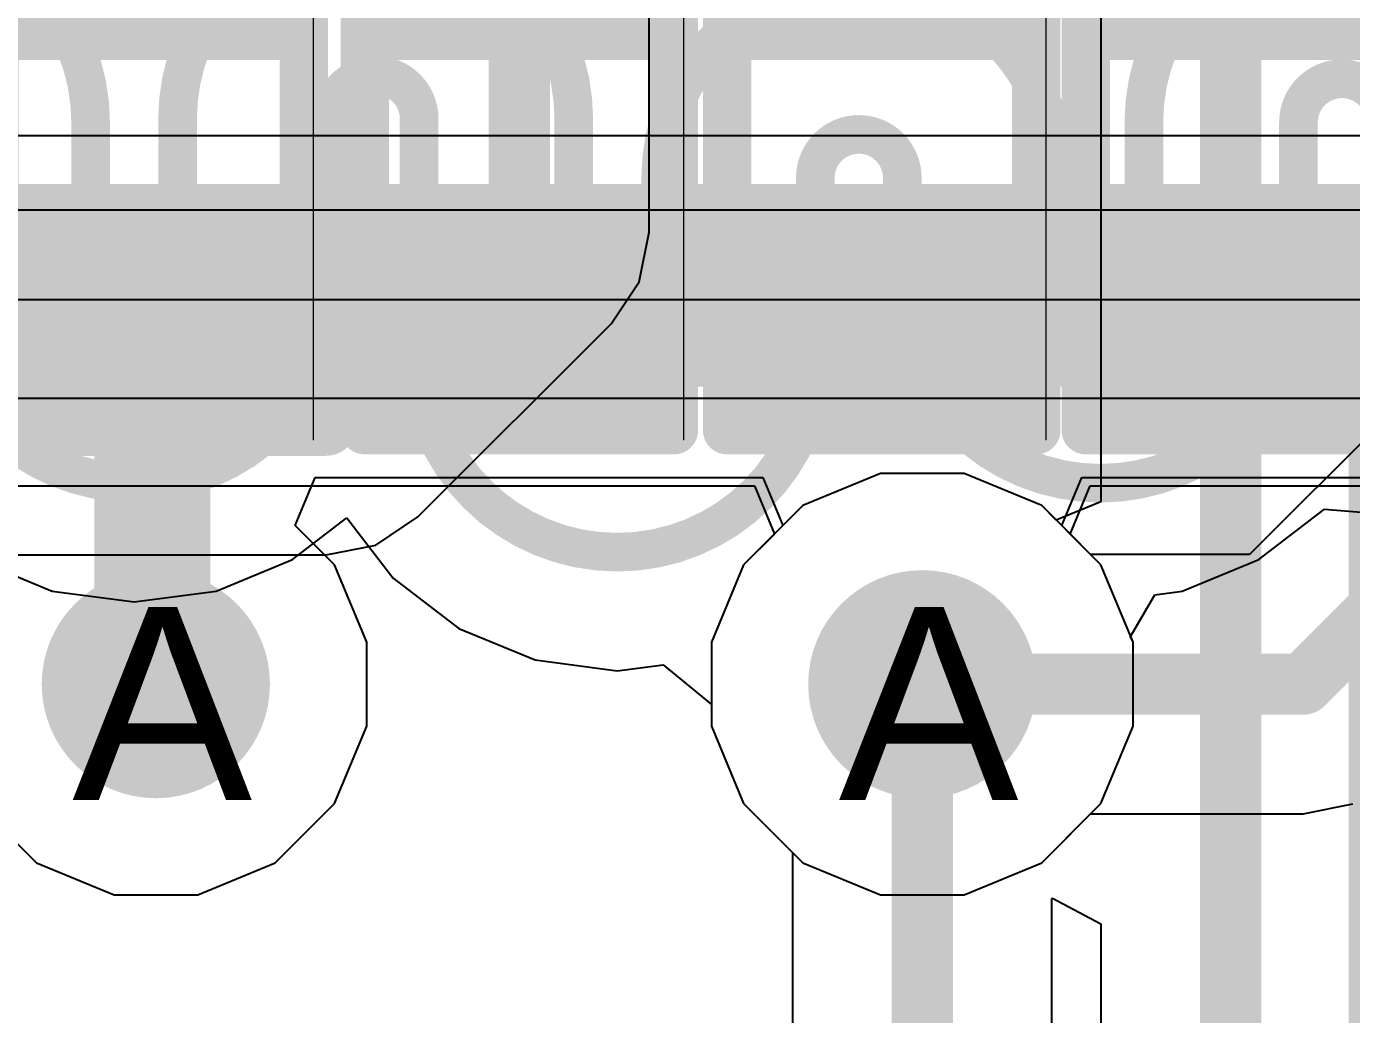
# Model space of a CAD drawing. Header units: inches. Extents: x 0 to 208, y 0 to 213.
# Drawn here: x 5.075 to 5.2121, y 3.063 to 3.1653 of the extents above; entities that cross this region are included whole.
import ezdxf

# ---------------------------------------------------------------- set-up
doc = ezdxf.new("R2010")
doc.units = ezdxf.units.IN
doc.header["$MEASUREMENT"] = 0
for name, color, linetype in [('Bottom Layer', 5, 'Continuous'), ('Bottom Overlay', 54, 'Continuous'), ('Bottom Paste', 16, 'Continuous'), ('Bottom Solder', 6, 'Continuous'), ('Drill Drawing', 1, 'Continuous'), ('L2_GND1', 16, 'Continuous'), ('L3_SIG1', 76, 'Continuous'), ('L4_PWR', 90, 'Continuous'), ('L5_GND2', 156, 'Continuous'), ('L6_SIG2', 130, 'Continuous'), ('L7_GND3', 216, 'Continuous'), ('Top Layer', 1, 'Continuous'), ('Via Holes', 16, 'Continuous')]:
    doc.layers.add(name, color=color, linetype=linetype)
doc.styles.add('Arial', font='', dxfattribs={"height": 0.2})
doc.styles.get('Arial').set_extended_font_data('Arial')

# ---------------------------------------------------------------- blocks, each defined once
blk = doc.blocks.new('R___0402_B_30')
at = {"layer": 'Bottom Layer'}
for points in [[(-0.0095, 0.0125), (-0.0095, -0.0125), (-0.0275, -0.0125), (-0.0275, 0.0125)], [(0.0275, 0.0125), (0.0275, -0.0125), (0.0095, -0.0125), (0.0095, 0.0125)]]:
    blk.add_hatch(color=5, dxfattribs=at).paths.add_polyline_path(points)
at = {"layer": 'Bottom Paste'}
for points in [[(-0.0095, 0.0125), (-0.0095, -0.0125), (-0.0275, -0.0125), (-0.0275, 0.0125)], [(0.0275, 0.0125), (0.0275, -0.0125), (0.0095, -0.0125), (0.0095, 0.0125)]]:
    blk.add_hatch(color=16, dxfattribs=at).paths.add_polyline_path(points)
at = {"layer": 'Bottom Solder'}
for points in [[(-0.00734, 0.01467), (-0.00734, -0.01466), (-0.02967, -0.01466), (-0.02967, 0.01467)], [(0.02966, 0.01467), (0.02966, -0.01466), (0.00733, -0.01466), (0.00733, 0.01467)]]:
    blk.add_hatch(color=6, dxfattribs=at).paths.add_polyline_path(points)
at = {"layer": 'Bottom Overlay'}
for points in [[(-0.031, -0.016, 0.005, 0.005, 0), (-0.031, 0.016, 0.005, 0.005, 0)], [(0.031, 0.016, 0.005, 0.005, 0), (-0.031, 0.016, 0.005, 0.005, 0)], [(0.031, -0.016, 0.005, 0.005, 0), (0.031, 0.016, 0.005, 0.005, 0)], [(0.032, 0.017, 0.000127, 0.000127, 0), (-0.032, 0.017, 0.000127, 0.000127, 0)], [(0.031, -0.016, 0.005, 0.005, 0), (-0.031, -0.016, 0.005, 0.005, 0)]]:
    blk.add_lwpolyline(points, format="xyseb", dxfattribs=at)
for points in [[(-0.03225, 0.016, 0.0025, 0.0025, 1), (-0.02975, 0.016, 0.0025, 0.0025, 1)], [(-0.03225, 0.016, 0.0025, 0.0025, 1), (-0.02975, 0.016, 0.0025, 0.0025, 1)], [(0.02975, 0.016, 0.0025, 0.0025, 1), (0.03225, 0.016, 0.0025, 0.0025, 1)], [(0.02975, 0.016, 0.0025, 0.0025, 1), (0.03225, 0.016, 0.0025, 0.0025, 1)], [(-0.03203, 0.017, 0.0000635, 0.0000635, 1), (-0.03197, 0.017, 0.0000635, 0.0000635, 1)], [(0.03197, 0.017, 0.0000635, 0.0000635, 1), (0.03203, 0.017, 0.0000635, 0.0000635, 1)], [(-0.03225, -0.016, 0.0025, 0.0025, 1), (-0.02975, -0.016, 0.0025, 0.0025, 1)], [(-0.03225, -0.016, 0.0025, 0.0025, 1), (-0.02975, -0.016, 0.0025, 0.0025, 1)], [(0.02975, -0.016, 0.0025, 0.0025, 1), (0.03225, -0.016, 0.0025, 0.0025, 1)], [(0.02975, -0.016, 0.0025, 0.0025, 1), (0.03225, -0.016, 0.0025, 0.0025, 1)]]:
    blk.add_lwpolyline(points, format="xyseb", close=True, dxfattribs=at)
blk = doc.blocks.new('R___0402_B_31')
at = {"layer": 'Bottom Layer'}
for points in [[(-0.0095, 0.0125), (-0.0095, -0.0125), (-0.0275, -0.0125), (-0.0275, 0.0125)], [(0.0275, 0.0125), (0.0275, -0.0125), (0.0095, -0.0125), (0.0095, 0.0125)]]:
    blk.add_hatch(color=5, dxfattribs=at).paths.add_polyline_path(points)
at = {"layer": 'Bottom Paste'}
for points in [[(-0.0095, 0.0125), (-0.0095, -0.0125), (-0.0275, -0.0125), (-0.0275, 0.0125)], [(0.0275, 0.0125), (0.0275, -0.0125), (0.0095, -0.0125), (0.0095, 0.0125)]]:
    blk.add_hatch(color=16, dxfattribs=at).paths.add_polyline_path(points)
at = {"layer": 'Bottom Solder'}
for points in [[(-0.00733, 0.01467), (-0.00733, -0.01466), (-0.02967, -0.01466), (-0.02967, 0.01467)], [(0.02967, 0.01467), (0.02967, -0.01466), (0.00733, -0.01466), (0.00733, 0.01467)]]:
    blk.add_hatch(color=6, dxfattribs=at).paths.add_polyline_path(points)
at = {"layer": 'Bottom Overlay'}
for points in [[(-0.031, -0.016, 0.005, 0.005, 0), (-0.031, 0.016, 0.005, 0.005, 0)], [(0.031, 0.016, 0.005, 0.005, 0), (-0.031, 0.016, 0.005, 0.005, 0)], [(0.031, -0.016, 0.005, 0.005, 0), (0.031, 0.016, 0.005, 0.005, 0)], [(0.032, 0.017, 0.000127, 0.000127, 0), (-0.032, 0.017, 0.000127, 0.000127, 0)], [(0.031, -0.016, 0.005, 0.005, 0), (-0.031, -0.016, 0.005, 0.005, 0)]]:
    blk.add_lwpolyline(points, format="xyseb", dxfattribs=at)
for points in [[(-0.03225, 0.016, 0.0025, 0.0025, 1), (-0.02975, 0.016, 0.0025, 0.0025, 1)], [(-0.03225, 0.016, 0.0025, 0.0025, 1), (-0.02975, 0.016, 0.0025, 0.0025, 1)], [(0.02975, 0.016, 0.0025, 0.0025, 1), (0.03225, 0.016, 0.0025, 0.0025, 1)], [(0.02975, 0.016, 0.0025, 0.0025, 1), (0.03225, 0.016, 0.0025, 0.0025, 1)], [(-0.03203, 0.017, 0.0000635, 0.0000635, 1), (-0.03197, 0.017, 0.0000635, 0.0000635, 1)], [(0.03197, 0.017, 0.0000635, 0.0000635, 1), (0.03203, 0.017, 0.0000635, 0.0000635, 1)], [(-0.03225, -0.016, 0.0025, 0.0025, 1), (-0.02975, -0.016, 0.0025, 0.0025, 1)], [(-0.03225, -0.016, 0.0025, 0.0025, 1), (-0.02975, -0.016, 0.0025, 0.0025, 1)], [(0.02975, -0.016, 0.0025, 0.0025, 1), (0.03225, -0.016, 0.0025, 0.0025, 1)], [(0.02975, -0.016, 0.0025, 0.0025, 1), (0.03225, -0.016, 0.0025, 0.0025, 1)]]:
    blk.add_lwpolyline(points, format="xyseb", close=True, dxfattribs=at)
blk = doc.blocks.new('R___0402_B_33')
at = {"layer": 'Bottom Layer'}
for points in [[(-0.0095, 0.0125), (-0.0095, -0.0125), (-0.0275, -0.0125), (-0.0275, 0.0125)], [(0.0275, 0.0125), (0.0275, -0.0125), (0.0095, -0.0125), (0.0095, 0.0125)]]:
    blk.add_hatch(color=5, dxfattribs=at).paths.add_polyline_path(points)
at = {"layer": 'Bottom Paste'}
for points in [[(-0.0095, 0.0125), (-0.0095, -0.0125), (-0.0275, -0.0125), (-0.0275, 0.0125)], [(0.0275, 0.0125), (0.0275, -0.0125), (0.0095, -0.0125), (0.0095, 0.0125)]]:
    blk.add_hatch(color=16, dxfattribs=at).paths.add_polyline_path(points)
at = {"layer": 'Bottom Solder'}
for points in [[(-0.00734, 0.01467), (-0.00734, -0.01467), (-0.02967, -0.01467), (-0.02967, 0.01467)], [(0.02966, 0.01467), (0.02966, -0.01467), (0.00733, -0.01467), (0.00733, 0.01467)]]:
    blk.add_hatch(color=6, dxfattribs=at).paths.add_polyline_path(points)
at = {"layer": 'Bottom Overlay'}
for points in [[(0.031, 0.016, 0.005, 0.005, 0), (-0.031, 0.016, 0.005, 0.005, 0)], [(-0.031, -0.016, 0.005, 0.005, 0), (-0.031, 0.016, 0.005, 0.005, 0)], [(0.031, -0.016, 0.005, 0.005, 0), (0.031, 0.016, 0.005, 0.005, 0)], [(0.032, 0.017, 0.000127, 0.000127, 0), (-0.032, 0.017, 0.000127, 0.000127, 0)], [(0.031, -0.016, 0.005, 0.005, 0), (-0.031, -0.016, 0.005, 0.005, 0)]]:
    blk.add_lwpolyline(points, format="xyseb", dxfattribs=at)
for points in [[(-0.03225, 0.016, 0.0025, 0.0025, 1), (-0.02975, 0.016, 0.0025, 0.0025, 1)], [(-0.03225, 0.016, 0.0025, 0.0025, 1), (-0.02975, 0.016, 0.0025, 0.0025, 1)], [(0.02975, 0.016, 0.0025, 0.0025, 1), (0.03225, 0.016, 0.0025, 0.0025, 1)], [(0.02975, 0.016, 0.0025, 0.0025, 1), (0.03225, 0.016, 0.0025, 0.0025, 1)], [(-0.03203, 0.017, 0.0000635, 0.0000635, 1), (-0.03197, 0.017, 0.0000635, 0.0000635, 1)], [(0.03197, 0.017, 0.0000635, 0.0000635, 1), (0.03203, 0.017, 0.0000635, 0.0000635, 1)], [(-0.03225, -0.016, 0.0025, 0.0025, 1), (-0.02975, -0.016, 0.0025, 0.0025, 1)], [(-0.03225, -0.016, 0.0025, 0.0025, 1), (-0.02975, -0.016, 0.0025, 0.0025, 1)], [(0.02975, -0.016, 0.0025, 0.0025, 1), (0.03225, -0.016, 0.0025, 0.0025, 1)], [(0.02975, -0.016, 0.0025, 0.0025, 1), (0.03225, -0.016, 0.0025, 0.0025, 1)]]:
    blk.add_lwpolyline(points, format="xyseb", close=True, dxfattribs=at)
blk = doc.blocks.new('R___0402_B_34')
at = {"layer": 'Bottom Layer'}
for points in [[(-0.0095, 0.0125), (-0.0095, -0.0125), (-0.0275, -0.0125), (-0.0275, 0.0125)], [(0.0275, 0.0125), (0.0275, -0.0125), (0.0095, -0.0125), (0.0095, 0.0125)]]:
    blk.add_hatch(color=5, dxfattribs=at).paths.add_polyline_path(points)
at = {"layer": 'Bottom Paste'}
for points in [[(-0.0095, 0.0125), (-0.0095, -0.0125), (-0.0275, -0.0125), (-0.0275, 0.0125)], [(0.0275, 0.0125), (0.0275, -0.0125), (0.0095, -0.0125), (0.0095, 0.0125)]]:
    blk.add_hatch(color=16, dxfattribs=at).paths.add_polyline_path(points)
at = {"layer": 'Bottom Solder'}
for points in [[(-0.00734, 0.01467), (-0.00734, -0.01466), (-0.02967, -0.01466), (-0.02967, 0.01467)], [(0.02966, 0.01467), (0.02966, -0.01466), (0.00733, -0.01466), (0.00733, 0.01467)]]:
    blk.add_hatch(color=6, dxfattribs=at).paths.add_polyline_path(points)
at = {"layer": 'Bottom Overlay'}
for points in [[(-0.031, -0.016, 0.005, 0.005, 0), (-0.031, 0.016, 0.005, 0.005, 0)], [(0.031, 0.016, 0.005, 0.005, 0), (-0.031, 0.016, 0.005, 0.005, 0)], [(0.031, -0.016, 0.005, 0.005, 0), (0.031, 0.016, 0.005, 0.005, 0)], [(0.032, 0.017, 0.000127, 0.000127, 0), (-0.032, 0.017, 0.000127, 0.000127, 0)], [(0.031, -0.016, 0.005, 0.005, 0), (-0.031, -0.016, 0.005, 0.005, 0)]]:
    blk.add_lwpolyline(points, format="xyseb", dxfattribs=at)
for points in [[(-0.03225, 0.016, 0.0025, 0.0025, 1), (-0.02975, 0.016, 0.0025, 0.0025, 1)], [(-0.03225, 0.016, 0.0025, 0.0025, 1), (-0.02975, 0.016, 0.0025, 0.0025, 1)], [(0.02975, 0.016, 0.0025, 0.0025, 1), (0.03225, 0.016, 0.0025, 0.0025, 1)], [(0.02975, 0.016, 0.0025, 0.0025, 1), (0.03225, 0.016, 0.0025, 0.0025, 1)], [(-0.03203, 0.017, 0.0000635, 0.0000635, 1), (-0.03197, 0.017, 0.0000635, 0.0000635, 1)], [(0.03197, 0.017, 0.0000635, 0.0000635, 1), (0.03203, 0.017, 0.0000635, 0.0000635, 1)], [(-0.03225, -0.016, 0.0025, 0.0025, 1), (-0.02975, -0.016, 0.0025, 0.0025, 1)], [(-0.03225, -0.016, 0.0025, 0.0025, 1), (-0.02975, -0.016, 0.0025, 0.0025, 1)], [(0.02975, -0.016, 0.0025, 0.0025, 1), (0.03225, -0.016, 0.0025, 0.0025, 1)], [(0.02975, -0.016, 0.0025, 0.0025, 1), (0.03225, -0.016, 0.0025, 0.0025, 1)]]:
    blk.add_lwpolyline(points, format="xyseb", close=True, dxfattribs=at)

msp = doc.modelspace()

# ---------------------------------------------------------------- hatches: boundary and pattern name
at = {"layer": 'Bottom Layer'}
h = msp.add_hatch(color=5, dxfattribs=at)
edge = h.paths.add_edge_path()
edge.add_arc((5.08838, 3.09719), 0.01181, 0, 360)
h = msp.add_hatch(color=5, dxfattribs=at)
edge = h.paths.add_edge_path()
edge.add_arc((5.1677, 3.09719), 0.01181, 0, 360)
at = {"layer": 'L2_GND1'}
h = msp.add_hatch(color=16, dxfattribs=at)
edge = h.paths.add_edge_path()
edge.add_arc((5.08838, 3.09719), 0.01181, 0, 360)
h = msp.add_hatch(color=16, dxfattribs=at)
edge = h.paths.add_edge_path()
edge.add_arc((5.1677, 3.09719), 0.01181, 0, 360)
at = {"layer": 'L3_SIG1'}
h = msp.add_hatch(color=76, dxfattribs=at)
edge = h.paths.add_edge_path()
edge.add_arc((5.08838, 3.09719), 0.01181, 0, 360)
h = msp.add_hatch(color=76, dxfattribs=at)
edge = h.paths.add_edge_path()
edge.add_arc((5.1677, 3.09719), 0.01181, 0, 360)
at = {"layer": 'L4_PWR'}
h = msp.add_hatch(color=90, dxfattribs=at)
edge = h.paths.add_edge_path()
edge.add_arc((5.08838, 3.09719), 0.01181, 0, 360)
h = msp.add_hatch(color=90, dxfattribs=at)
edge = h.paths.add_edge_path()
edge.add_arc((5.1677, 3.09719), 0.01181, 0, 360)
at = {"layer": 'L5_GND2'}
h = msp.add_hatch(color=156, dxfattribs=at)
edge = h.paths.add_edge_path()
edge.add_arc((5.08838, 3.09719), 0.01181, 0, 360)
h = msp.add_hatch(color=156, dxfattribs=at)
edge = h.paths.add_edge_path()
edge.add_arc((5.1677, 3.09719), 0.01181, 0, 360)
at = {"layer": 'L6_SIG2'}
h = msp.add_hatch(color=130, dxfattribs=at)
edge = h.paths.add_edge_path()
edge.add_arc((5.08838, 3.09719), 0.01181, 0, 360)
h = msp.add_hatch(color=130, dxfattribs=at)
edge = h.paths.add_edge_path()
edge.add_arc((5.1677, 3.09719), 0.01181, 0, 360)
at = {"layer": 'L7_GND3'}
h = msp.add_hatch(color=216, dxfattribs=at)
edge = h.paths.add_edge_path()
edge.add_arc((5.08838, 3.09719), 0.01181, 0, 360)
h = msp.add_hatch(color=216, dxfattribs=at)
edge = h.paths.add_edge_path()
edge.add_arc((5.1677, 3.09719), 0.01181, 0, 360)
at = {"layer": 'Top Layer'}
h = msp.add_hatch(color=1, dxfattribs=at)
edge = h.paths.add_edge_path()
edge.add_arc((5.08838, 3.09719), 0.01181, 0, 360)
h = msp.add_hatch(color=1, dxfattribs=at)
edge = h.paths.add_edge_path()
edge.add_arc((5.1677, 3.09719), 0.01181, 0, 360)
at = {"layer": 'Via Holes'}
h = msp.add_hatch(color=7, dxfattribs=at)
edge = h.paths.add_edge_path()
edge.add_arc((5.08838, 3.09719), 0.00591, 0, 360)
h = msp.add_hatch(color=7, dxfattribs=at)
edge = h.paths.add_edge_path()
edge.add_arc((5.1677, 3.09719), 0.00591, 0, 360)

# ---------------------------------------------------------------- linework, layer by layer
at = {"layer": 'Bottom Layer'}
for p, q in [((5.06519, 3.15399), (5.22311, 3.15399)), ((5.2235, 3.13255), (5.20156, 3.11061)), ((5.16336, 3.119), (5.15535, 3.11568)), ((5.17204, 3.119), (5.16336, 3.119)), ((5.18006, 3.11568), (5.17204, 3.119)), ((5.15535, 3.11568), (5.14921, 3.10954)), ((5.18512, 3.11061), (5.18006, 3.11568)), ((5.20156, 3.11061), (5.18512, 3.11061)), ((5.14921, 3.10954), (5.14589, 3.10153)), ((5.14589, 3.10153), (5.14589, 3.09285)), ((5.14589, 3.09285), (5.14921, 3.08483)), ((5.14921, 3.08483), (5.15535, 3.0787)), ((5.20712, 3.08377), (5.21226, 3.08479)), ((5.18006, 3.0787), (5.18512, 3.08377)), ((5.18512, 3.08377), (5.20712, 3.08377)), ((5.15535, 3.0787), (5.16336, 3.07538)), ((5.17204, 3.07538), (5.18006, 3.0787)), ((5.16336, 3.07538), (5.17204, 3.07538))]:
    msp.add_line(p, q, dxfattribs=at)
for points in [[(5.08769, 3.13334, 0.012, 0.012, 0), (5.08769, 3.13599, 0.012, 0.012, 0)], [(5.08769, 3.13599, 0.012, 0.012, 0), (5.126, 3.13599, 0.012, 0.012, 0)], [(5.126, 3.13599, 0.012, 0.012, 0), (5.16351, 3.13599, 0.012, 0.012, 0)], [(5.16351, 3.13599, 0.012, 0.012, 0), (5.20061, 3.13599, 0.012, 0.012, 0)], [(5.08769, 3.13334, 0.012, 0.012, 0), (5.08803, 3.13299, 0.012, 0.012, 0)], [(5.08803, 3.09754, 0.012, 0.012, 0), (5.08803, 3.13299, 0.012, 0.012, 0)], [(5.20712, 3.09719, 0.00633, 0.00633, 0), (5.23692, 3.12699, 0.00633, 0.00633, 0)], [(5.1677, 3.09719, 0.00633, 0.00633, 0), (5.1677, 3.1055, 0.00633, 0.00633, 0)], [(5.08803, 3.09754, 0.012, 0.012, 0), (5.08838, 3.09719, 0.012, 0.012, 0)], [(5.1677, 3.09719, 0.00633, 0.00633, 0), (5.20712, 3.09719, 0.00633, 0.00633, 0)]]:
    msp.add_lwpolyline(points, format="xyseb", dxfattribs=at)
for points in [[(5.08469, 3.13599, 0.006, 0.006, 1), (5.09069, 3.13599, 0.006, 0.006, 1)], [(5.08469, 3.13599, 0.006, 0.006, 1), (5.09069, 3.13599, 0.006, 0.006, 1)], [(5.123, 3.13599, 0.006, 0.006, 1), (5.129, 3.13599, 0.006, 0.006, 1)], [(5.123, 3.13599, 0.006, 0.006, 1), (5.129, 3.13599, 0.006, 0.006, 1)], [(5.16051, 3.13599, 0.006, 0.006, 1), (5.16651, 3.13599, 0.006, 0.006, 1)], [(5.16051, 3.13599, 0.006, 0.006, 1), (5.16651, 3.13599, 0.006, 0.006, 1)], [(5.19761, 3.13599, 0.006, 0.006, 1), (5.20361, 3.13599, 0.006, 0.006, 1)], [(5.08469, 3.13334, 0.006, 0.006, 1), (5.09069, 3.13334, 0.006, 0.006, 1)], [(5.08469, 3.13334, 0.006, 0.006, 1), (5.09069, 3.13334, 0.006, 0.006, 1)], [(5.08503, 3.13299, 0.006, 0.006, 1), (5.09103, 3.13299, 0.006, 0.006, 1)], [(5.08503, 3.13299, 0.006, 0.006, 1), (5.09103, 3.13299, 0.006, 0.006, 1)], [(5.16612, 3.1055, 0.00316, 0.00316, 1), (5.16928, 3.1055, 0.00316, 0.00316, 1)], [(5.08503, 3.09754, 0.006, 0.006, 1), (5.09103, 3.09754, 0.006, 0.006, 1)], [(5.08503, 3.09754, 0.006, 0.006, 1), (5.09103, 3.09754, 0.006, 0.006, 1)], [(5.08538, 3.09719, 0.006, 0.006, 1), (5.09138, 3.09719, 0.006, 0.006, 1)], [(5.16612, 3.09719, 0.00316, 0.00316, 1), (5.16928, 3.09719, 0.00316, 0.00316, 1)], [(5.16612, 3.09719, 0.00316, 0.00316, 1), (5.16928, 3.09719, 0.00316, 0.00316, 1)], [(5.20554, 3.09719, 0.00316, 0.00316, 1), (5.2087, 3.09719, 0.00316, 0.00316, 1)], [(5.20554, 3.09719, 0.00316, 0.00316, 1), (5.2087, 3.09719, 0.00316, 0.00316, 1)]]:
    msp.add_lwpolyline(points, format="xyseb", close=True, dxfattribs=at)
at = {"layer": 'L2_GND1'}
for p, q in [((5.16336, 3.119), (5.15535, 3.11568)), ((5.17204, 3.119), (5.16336, 3.119)), ((5.18006, 3.11568), (5.17204, 3.119)), ((5.15535, 3.11568), (5.14921, 3.10954)), ((5.18619, 3.10954), (5.18006, 3.11568)), ((5.14921, 3.10954), (5.14589, 3.10153)), ((5.18951, 3.10153), (5.18619, 3.10954)), ((5.14589, 3.10153), (5.14589, 3.09285)), ((5.18951, 3.09285), (5.18951, 3.10153)), ((5.14589, 3.09285), (5.14921, 3.08483)), ((5.18619, 3.08483), (5.18951, 3.09285)), ((5.14921, 3.08483), (5.15535, 3.0787)), ((5.18006, 3.0787), (5.18619, 3.08483)), ((5.15535, 3.0787), (5.16336, 3.07538)), ((5.17204, 3.07538), (5.18006, 3.0787)), ((5.16336, 3.07538), (5.17204, 3.07538))]:
    msp.add_line(p, q, dxfattribs=at)
at = {"layer": 'L3_SIG1'}
for p, q in [((5.30133, 3.137), (4.846, 3.137)), ((4.846, 3.1268), (5.30133, 3.1268)), ((5.16336, 3.119), (5.15535, 3.11568)), ((5.17204, 3.119), (5.16336, 3.119)), ((5.18006, 3.11568), (5.17204, 3.119)), ((5.15535, 3.11568), (5.14921, 3.10954)), ((5.18619, 3.10954), (5.18006, 3.11568)), ((5.14921, 3.10954), (5.14589, 3.10153)), ((5.18951, 3.10153), (5.18619, 3.10954)), ((5.14589, 3.10153), (5.14589, 3.09285)), ((5.18951, 3.09285), (5.18951, 3.10153)), ((5.14589, 3.09285), (5.14921, 3.08483)), ((5.18619, 3.08483), (5.18951, 3.09285)), ((5.14921, 3.08483), (5.15535, 3.0787)), ((5.18006, 3.0787), (5.18619, 3.08483)), ((5.15535, 3.0787), (5.16336, 3.07538)), ((5.17204, 3.07538), (5.18006, 3.0787)), ((5.16336, 3.07538), (5.17204, 3.07538))]:
    msp.add_line(p, q, dxfattribs=at)
at = {"layer": 'L4_PWR'}
for p, q in [((5.10281, 3.11361), (5.10488, 3.11861)), ((5.10488, 3.11861), (5.1512, 3.11861)), ((5.1512, 3.11861), (5.15328, 3.11361)), ((5.18213, 3.11361), (5.1842, 3.11861)), ((5.1842, 3.11861), (5.24116, 3.11861)), ((5.10687, 3.10954), (5.10281, 3.11361)), ((5.15328, 3.11361), (5.14921, 3.10954)), ((5.18619, 3.10954), (5.18213, 3.11361)), ((5.1102, 3.10153), (5.10687, 3.10954)), ((5.14921, 3.10954), (5.14589, 3.10153)), ((5.18951, 3.10153), (5.18619, 3.10954)), ((5.1102, 3.09285), (5.1102, 3.10153)), ((5.14589, 3.10153), (5.14589, 3.09285)), ((5.18951, 3.09285), (5.18951, 3.10153)), ((5.10687, 3.08483), (5.1102, 3.09285)), ((5.14589, 3.09285), (5.14921, 3.08483)), ((5.18619, 3.08483), (5.18951, 3.09285)), ((5.06989, 3.08483), (5.07603, 3.0787)), ((5.10074, 3.0787), (5.10687, 3.08483)), ((5.14921, 3.08483), (5.15535, 3.0787)), ((5.18006, 3.0787), (5.18619, 3.08483)), ((5.07603, 3.0787), (5.08405, 3.07538)), ((5.09272, 3.07538), (5.10074, 3.0787)), ((5.15535, 3.0787), (5.16336, 3.07538)), ((5.17204, 3.07538), (5.18006, 3.0787)), ((5.08405, 3.07538), (5.09272, 3.07538)), ((5.16336, 3.07538), (5.17204, 3.07538))]:
    msp.add_line(p, q, dxfattribs=at)
msp.add_lwpolyline([(4.802, 3.139, 0.02, 0.02, 0), (5.25239, 3.139, 0.02, 0.02, 0)], format="xyseb", dxfattribs=at)
at = {"layer": 'L5_GND2'}
for p, q in [((5.26551, 3.14627), (3.736, 3.14627)), ((4.55087, 3.11773), (5.15032, 3.11773)), ((5.15032, 3.11773), (5.15239, 3.11273)), ((5.18301, 3.11273), (5.18508, 3.11773)), ((5.18508, 3.11773), (5.33668, 3.11773)), ((5.15239, 3.11273), (5.14921, 3.10954)), ((5.18619, 3.10954), (5.18301, 3.11273)), ((5.14921, 3.10954), (5.14589, 3.10153)), ((5.18951, 3.10153), (5.18619, 3.10954)), ((5.14589, 3.10153), (5.14589, 3.09285)), ((5.18951, 3.09285), (5.18951, 3.10153)), ((5.14589, 3.09285), (5.14921, 3.08483)), ((5.18619, 3.08483), (5.18951, 3.09285)), ((5.14921, 3.08483), (5.15535, 3.0787)), ((5.18006, 3.0787), (5.18619, 3.08483)), ((5.15535, 3.0787), (5.16336, 3.07538)), ((5.17204, 3.07538), (5.18006, 3.0787)), ((5.16336, 3.07538), (5.17204, 3.07538))]:
    msp.add_line(p, q, dxfattribs=at)
msp.add_lwpolyline([(3.736, 3.132, 0.008, 0.008, 0), (5.34683, 3.132, 0.008, 0.008, 0)], format="xyseb", dxfattribs=at)
at = {"layer": 'L6_SIG2'}
for p, q in [((5.13942, 3.144), (5.13942, 3.17693)), ((5.18619, 3.17624), (5.18619, 3.11608)), ((5.1384, 3.13886), (5.13942, 3.144)), ((5.13549, 3.13451), (5.1384, 3.13886)), ((5.11549, 3.11451), (5.13549, 3.13451)), ((5.16336, 3.119), (5.15535, 3.11568)), ((5.17204, 3.119), (5.16336, 3.119)), ((5.18006, 3.11568), (5.17204, 3.119)), ((5.15535, 3.11568), (5.14921, 3.10954)), ((5.18157, 3.11416), (5.18006, 3.11568)), ((5.18619, 3.11608), (5.18157, 3.11416)), ((5.11114, 3.1116), (5.11549, 3.11451)), ((5.106, 3.11058), (5.11114, 3.1116)), ((4.71777, 3.11058), (5.106, 3.11058)), ((5.14921, 3.10954), (5.14589, 3.10153)), ((5.14589, 3.10153), (5.14589, 3.09285)), ((5.14589, 3.09285), (5.14921, 3.08483)), ((5.14921, 3.08483), (5.15428, 3.07977)), ((5.15428, 3.07977), (5.15428, 2.94401)), ((5.18112, 3.07499), (5.18119, 3.07503)), ((5.18112, 2.93845), (5.18112, 3.07499)), ((5.18119, 3.07503), (5.18619, 3.07236)), ((5.18619, 3.07236), (5.18619, 2.88217))]:
    msp.add_line(p, q, dxfattribs=at)
for points in [[(5.126, 3.144, 0.00633, 0.00633, 0), (5.126, 3.19739, 0.00633, 0.00633, 0)], [(5.19961, 2.87661, 0.00633, 0.00633, 0), (5.19961, 3.19669, 0.00633, 0.00633, 0)], [(5.215, 3.13112, 0.00633, 0.00633, 0), (5.26838, 3.1845, 0.00633, 0.00633, 0)], [(5.106, 3.124, 0.00633, 0.00633, 0), (5.126, 3.144, 0.00633, 0.00633, 0)], [(5.215, 2.869, 0.00633, 0.00633, 0), (5.215, 3.13112, 0.00633, 0.00633, 0)], [(4.76607, 3.124, 0.00633, 0.00633, 0), (5.106, 3.124, 0.00633, 0.00633, 0)], [(5.1677, 2.93845, 0.00633, 0.00633, 0), (5.1677, 3.09719, 0.00633, 0.00633, 0)]]:
    msp.add_lwpolyline(points, format="xyseb", dxfattribs=at)
for points in [[(5.12442, 3.144, 0.00316, 0.00316, 1), (5.12758, 3.144, 0.00316, 0.00316, 1)], [(5.12442, 3.144, 0.00316, 0.00316, 1), (5.12758, 3.144, 0.00316, 0.00316, 1)], [(5.21342, 3.13112, 0.00316, 0.00316, 1), (5.21658, 3.13112, 0.00316, 0.00316, 1)], [(5.21342, 3.13112, 0.00316, 0.00316, 1), (5.21658, 3.13112, 0.00316, 0.00316, 1)], [(5.10442, 3.124, 0.00316, 0.00316, 1), (5.10758, 3.124, 0.00316, 0.00316, 1)], [(5.10442, 3.124, 0.00316, 0.00316, 1), (5.10758, 3.124, 0.00316, 0.00316, 1)], [(5.16612, 3.09719, 0.00316, 0.00316, 1), (5.16928, 3.09719, 0.00316, 0.00316, 1)]]:
    msp.add_lwpolyline(points, format="xyseb", close=True, dxfattribs=at)
at = {"layer": 'L7_GND3'}
for p, q in [((5.10252, 3.11011), (5.10815, 3.11443)), ((5.10815, 3.11443), (5.11295, 3.10818)), ((5.20252, 3.11011), (5.20931, 3.11532)), ((5.20931, 3.11532), (5.21523, 3.11483)), ((5.06974, 3.11011), (5.07764, 3.10684)), ((5.09461, 3.10684), (5.10252, 3.11011)), ((5.19461, 3.10684), (5.20252, 3.11011)), ((5.11295, 3.10818), (5.11974, 3.10297)), ((5.07764, 3.10684), (5.08613, 3.10572)), ((5.08613, 3.10572), (5.09461, 3.10684)), ((5.18926, 3.10213), (5.19176, 3.10646)), ((5.19176, 3.10646), (5.19461, 3.10684)), ((5.11974, 3.10297), (5.12764, 3.0997)), ((5.18951, 3.10153), (5.18926, 3.10213)), ((5.18951, 3.09285), (5.18951, 3.10153)), ((5.12764, 3.0997), (5.13613, 3.09858)), ((5.13613, 3.09858), (5.14089, 3.09921)), ((5.14089, 3.09921), (5.14589, 3.0951)), ((5.14589, 3.0951), (5.14589, 3.09285)), ((5.14589, 3.09285), (5.14921, 3.08483)), ((5.18619, 3.08483), (5.18951, 3.09285)), ((5.14921, 3.08483), (5.15535, 3.0787)), ((5.18006, 3.0787), (5.18619, 3.08483)), ((5.15535, 3.0787), (5.16336, 3.07538)), ((5.17204, 3.07538), (5.18006, 3.0787)), ((5.16336, 3.07538), (5.17204, 3.07538))]:
    msp.add_line(p, q, dxfattribs=at)
for points in [[(5.04063, 3.15536, 0.004, 0.004, -1), (5.08163, 3.15536, 0.004, 0.004, 0)], [(5.09063, 3.15573, 0.004, 0.004, -1), (5.13163, 3.15573, 0.004, 0.004, 0)], [(5.19063, 3.15538, 0.004, 0.004, -1), (5.23163, 3.15538, 0.004, 0.004, 0)], [(5.14063, 3.14962, 0.004, 0.004, -1), (5.18163, 3.14962, 0.004, 0.004, 0)], [(5.10663, 3.15573, 0.004, 0.004, -1), (5.11563, 3.15573, 0.004, 0.004, 0)], [(5.20663, 3.15538, 0.004, 0.004, -1), (5.21563, 3.15538, 0.004, 0.004, 0)], [(5.08163, 3.1385, 0.004, 0.004, 0), (5.08163, 3.15536, 0.004, 0.004, 0)], [(5.09063, 3.1385, 0.004, 0.004, 0), (5.09063, 3.15573, 0.004, 0.004, 0)], [(5.10663, 3.1385, 0.004, 0.004, 0), (5.10663, 3.15573, 0.004, 0.004, 0)], [(5.11563, 3.13136, 0.004, 0.004, 0), (5.11563, 3.15573, 0.004, 0.004, 0)], [(5.13163, 3.13136, 0.004, 0.004, 0), (5.13163, 3.15573, 0.004, 0.004, 0)], [(5.19063, 3.1385, 0.004, 0.004, 0), (5.19063, 3.15538, 0.004, 0.004, 0)], [(5.20663, 3.1385, 0.004, 0.004, 0), (5.20663, 3.15538, 0.004, 0.004, 0)], [(5.15663, 3.14962, 0.004, 0.004, -1), (5.16563, 3.14962, 0.004, 0.004, 0)], [(5.14063, 3.13136, 0.004, 0.004, 0), (5.14063, 3.14962, 0.004, 0.004, 0)], [(5.15663, 3.13136, 0.004, 0.004, 0), (5.15663, 3.14962, 0.004, 0.004, 0)], [(5.16563, 3.1385, 0.004, 0.004, 0), (5.16563, 3.14962, 0.004, 0.004, 0)], [(5.18163, 3.1385, 0.004, 0.004, 0), (5.18163, 3.14962, 0.004, 0.004, 0)], [(5.10663, 3.1385, 0.004, 0.004, -1), (5.06563, 3.1385, 0.004, 0.004, 0)], [(5.09063, 3.1385, 0.004, 0.004, -1), (5.08163, 3.1385, 0.004, 0.004, 0)], [(5.20663, 3.1385, 0.004, 0.004, -1), (5.16563, 3.1385, 0.004, 0.004, 0)], [(5.19063, 3.1385, 0.004, 0.004, -1), (5.18163, 3.1385, 0.004, 0.004, 0)], [(5.15663, 3.13136, 0.004, 0.004, -1), (5.11563, 3.13136, 0.004, 0.004, 0)], [(5.14063, 3.13136, 0.004, 0.004, -1), (5.13163, 3.13136, 0.004, 0.004, 0)]]:
    msp.add_lwpolyline(points, format="xyseb", dxfattribs=at)
for points in [[(5.08063, 3.15536, 0.002, 0.002, 1), (5.08263, 3.15536, 0.002, 0.002, 1)], [(5.08063, 3.15536, 0.002, 0.002, 1), (5.08263, 3.15536, 0.002, 0.002, 1)], [(5.08963, 3.15573, 0.002, 0.002, 1), (5.09163, 3.15573, 0.002, 0.002, 1)], [(5.08963, 3.15573, 0.002, 0.002, 1), (5.09163, 3.15573, 0.002, 0.002, 1)], [(5.10563, 3.15573, 0.002, 0.002, 1), (5.10763, 3.15573, 0.002, 0.002, 1)], [(5.10563, 3.15573, 0.002, 0.002, 1), (5.10763, 3.15573, 0.002, 0.002, 1)], [(5.11463, 3.15573, 0.002, 0.002, 1), (5.11663, 3.15573, 0.002, 0.002, 1)], [(5.11463, 3.15573, 0.002, 0.002, 1), (5.11663, 3.15573, 0.002, 0.002, 1)], [(5.13063, 3.15573, 0.002, 0.002, 1), (5.13263, 3.15573, 0.002, 0.002, 1)], [(5.13063, 3.15573, 0.002, 0.002, 1), (5.13263, 3.15573, 0.002, 0.002, 1)], [(5.18963, 3.15538, 0.002, 0.002, 1), (5.19163, 3.15538, 0.002, 0.002, 1)], [(5.18963, 3.15538, 0.002, 0.002, 1), (5.19163, 3.15538, 0.002, 0.002, 1)], [(5.20563, 3.15538, 0.002, 0.002, 1), (5.20763, 3.15538, 0.002, 0.002, 1)], [(5.20563, 3.15538, 0.002, 0.002, 1), (5.20763, 3.15538, 0.002, 0.002, 1)], [(5.13963, 3.14962, 0.002, 0.002, 1), (5.14163, 3.14962, 0.002, 0.002, 1)], [(5.13963, 3.14962, 0.002, 0.002, 1), (5.14163, 3.14962, 0.002, 0.002, 1)], [(5.15563, 3.14962, 0.002, 0.002, 1), (5.15763, 3.14962, 0.002, 0.002, 1)], [(5.15563, 3.14962, 0.002, 0.002, 1), (5.15763, 3.14962, 0.002, 0.002, 1)], [(5.16463, 3.14962, 0.002, 0.002, 1), (5.16663, 3.14962, 0.002, 0.002, 1)], [(5.16463, 3.14962, 0.002, 0.002, 1), (5.16663, 3.14962, 0.002, 0.002, 1)], [(5.18063, 3.14962, 0.002, 0.002, 1), (5.18263, 3.14962, 0.002, 0.002, 1)], [(5.18063, 3.14962, 0.002, 0.002, 1), (5.18263, 3.14962, 0.002, 0.002, 1)], [(5.08063, 3.1385, 0.002, 0.002, 1), (5.08263, 3.1385, 0.002, 0.002, 1)], [(5.08063, 3.1385, 0.002, 0.002, 1), (5.08263, 3.1385, 0.002, 0.002, 1)], [(5.08963, 3.1385, 0.002, 0.002, 1), (5.09163, 3.1385, 0.002, 0.002, 1)], [(5.08963, 3.1385, 0.002, 0.002, 1), (5.09163, 3.1385, 0.002, 0.002, 1)], [(5.10563, 3.1385, 0.002, 0.002, 1), (5.10763, 3.1385, 0.002, 0.002, 1)], [(5.10563, 3.1385, 0.002, 0.002, 1), (5.10763, 3.1385, 0.002, 0.002, 1)], [(5.16463, 3.1385, 0.002, 0.002, 1), (5.16663, 3.1385, 0.002, 0.002, 1)], [(5.16463, 3.1385, 0.002, 0.002, 1), (5.16663, 3.1385, 0.002, 0.002, 1)], [(5.18063, 3.1385, 0.002, 0.002, 1), (5.18263, 3.1385, 0.002, 0.002, 1)], [(5.18063, 3.1385, 0.002, 0.002, 1), (5.18263, 3.1385, 0.002, 0.002, 1)], [(5.18963, 3.1385, 0.002, 0.002, 1), (5.19163, 3.1385, 0.002, 0.002, 1)], [(5.18963, 3.1385, 0.002, 0.002, 1), (5.19163, 3.1385, 0.002, 0.002, 1)], [(5.20563, 3.1385, 0.002, 0.002, 1), (5.20763, 3.1385, 0.002, 0.002, 1)], [(5.20563, 3.1385, 0.002, 0.002, 1), (5.20763, 3.1385, 0.002, 0.002, 1)], [(5.11463, 3.13136, 0.002, 0.002, 1), (5.11663, 3.13136, 0.002, 0.002, 1)], [(5.11463, 3.13136, 0.002, 0.002, 1), (5.11663, 3.13136, 0.002, 0.002, 1)], [(5.13063, 3.13136, 0.002, 0.002, 1), (5.13263, 3.13136, 0.002, 0.002, 1)], [(5.13063, 3.13136, 0.002, 0.002, 1), (5.13263, 3.13136, 0.002, 0.002, 1)], [(5.13963, 3.13136, 0.002, 0.002, 1), (5.14163, 3.13136, 0.002, 0.002, 1)], [(5.13963, 3.13136, 0.002, 0.002, 1), (5.14163, 3.13136, 0.002, 0.002, 1)], [(5.15563, 3.13136, 0.002, 0.002, 1), (5.15763, 3.13136, 0.002, 0.002, 1)], [(5.15563, 3.13136, 0.002, 0.002, 1), (5.15763, 3.13136, 0.002, 0.002, 1)]]:
    msp.add_lwpolyline(points, format="xyseb", close=True, dxfattribs=at)
at = {"layer": 'Top Layer'}
for p, q in [((5.16336, 3.119), (5.15535, 3.11568)), ((5.17204, 3.119), (5.16336, 3.119)), ((5.18006, 3.11568), (5.17204, 3.119)), ((5.15535, 3.11568), (5.14921, 3.10954)), ((5.18619, 3.10954), (5.18006, 3.11568)), ((5.14921, 3.10954), (5.14589, 3.10153)), ((5.18951, 3.10153), (5.18619, 3.10954)), ((5.14589, 3.10153), (5.14589, 3.09285)), ((5.18951, 3.09285), (5.18951, 3.10153)), ((5.14589, 3.09285), (5.14921, 3.08483)), ((5.18619, 3.08483), (5.18951, 3.09285)), ((5.14921, 3.08483), (5.15535, 3.0787)), ((5.18006, 3.0787), (5.18619, 3.08483)), ((5.15535, 3.0787), (5.16336, 3.07538)), ((5.17204, 3.07538), (5.18006, 3.0787)), ((5.16336, 3.07538), (5.17204, 3.07538))]:
    msp.add_line(p, q, dxfattribs=at)

# ---------------------------------------------------------------- block references
at = {"rotation": 270}
for name, p in [('R___0402_B_31', (5.08768, 3.15449)), ('R___0402_B_30', (5.126, 3.15449)), ('R___0402_B_34', (5.1635, 3.15449)), ('R___0402_B_33', (5.20061, 3.15449))]:
    msp.add_blockref(name, p, dxfattribs=at)

# ---------------------------------------------------------------- texts
at = {"layer": 'Drill Drawing', "style": 'Arial'}
for p in [(5.07972, 3.08519), (5.15904, 3.08519)]:
    msp.add_text('A', height=0.02, dxfattribs=at).set_placement(p)

doc.saveas('drawing.dxf')
